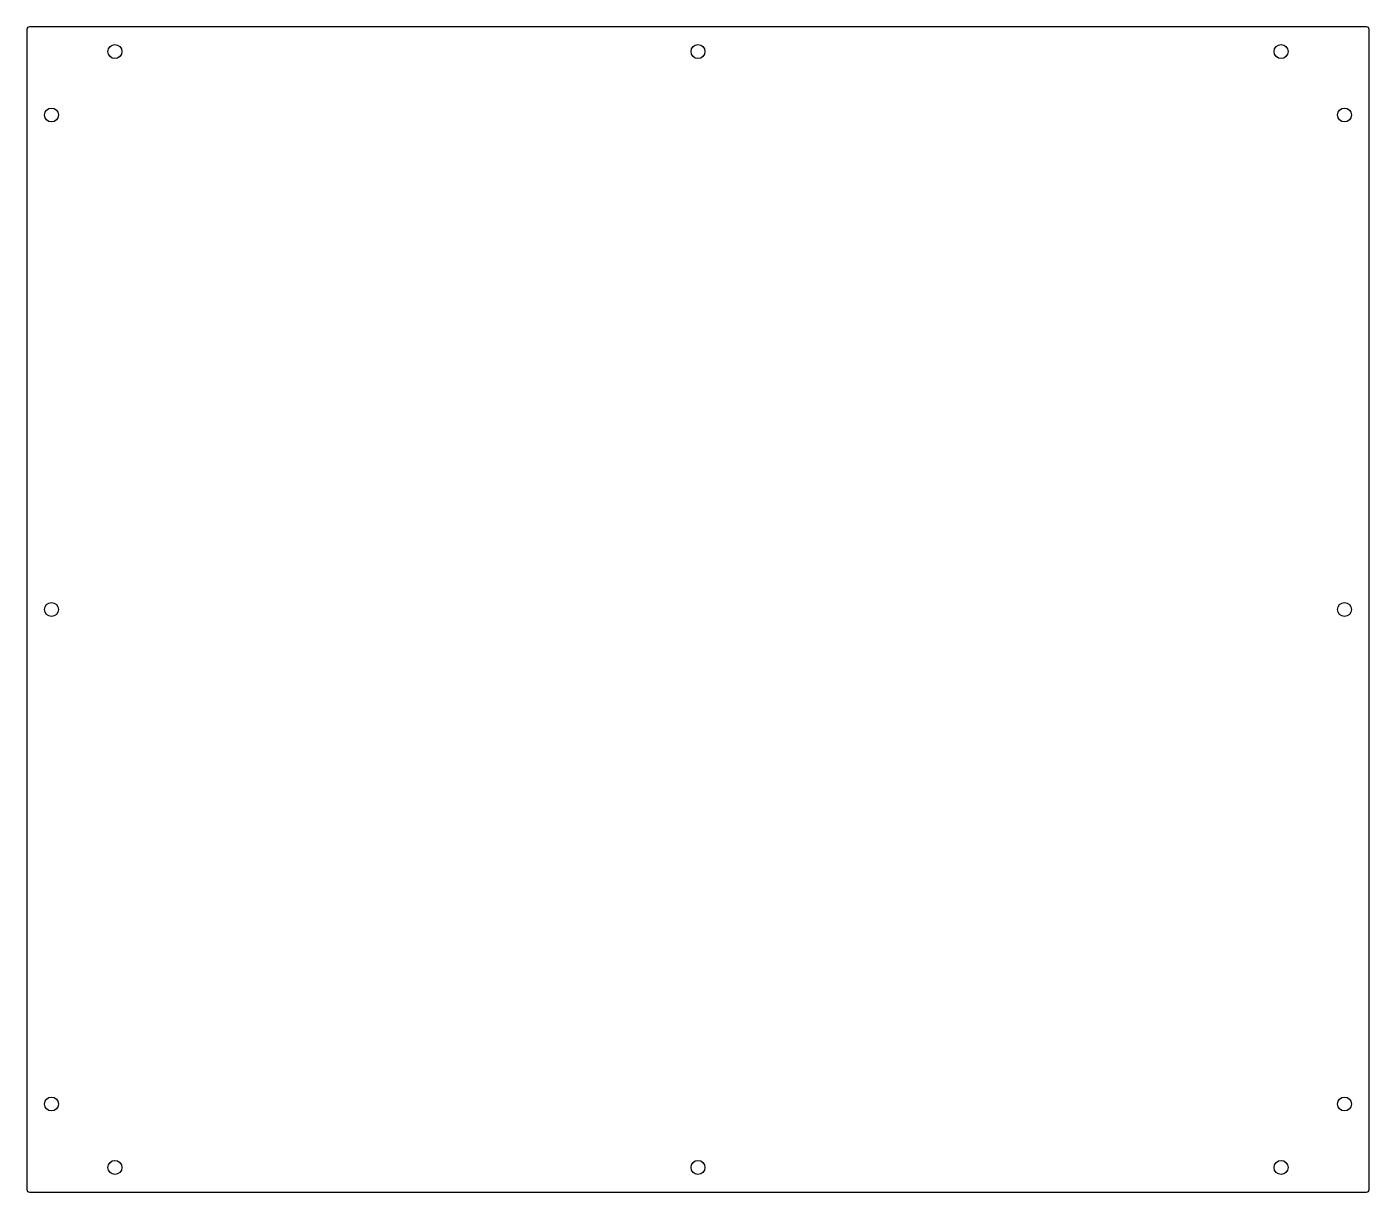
# Model space of a CAD drawing. Header units: millimetres. Extents: x -265 to 265, y -262 to 198.
import ezdxf

# ---------------------------------------------------------------- set-up
doc = ezdxf.new("R2010")
doc.units = ezdxf.units.MM
doc.layers.get('0').update_dxf_attribs({"linetype": 'CONTINUOUS'})

msp = doc.modelspace()

# ---------------------------------------------------------------- linework, layer by layer
msp.add_lwpolyline([(263.75, -261.56, 0.414214), (264.75, -260.56), (264.75, 196.94, 0.414214), (263.75, 197.94), (-263.75, 197.94, 0.414214), (-264.75, 196.94), (-264.75, -260.56, 0.414214), (-263.75, -261.56)], format="xyb", close=True)
for centre in [(-230, 188.19), (0, 188.19), (230, 188.19), (-255, 163.19), (255, 163.19), (-255, -31.81), (255, -31.81), (-255, -226.81), (255, -226.81), (-230, -251.81), (0, -251.81), (230, -251.81)]:
    msp.add_circle(centre, 2.75)

doc.saveas('drawing.dxf')
